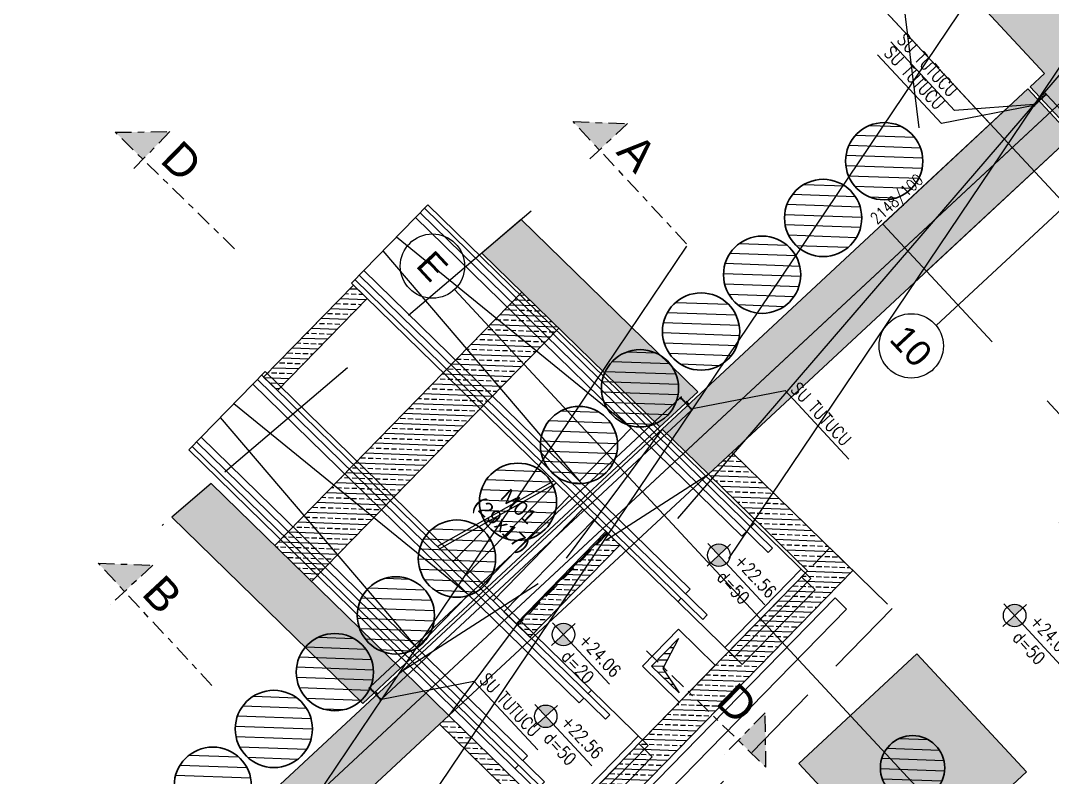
# Model space of a CAD drawing. Header units: millimetres. Extents: x 400392 to 401374, y 4543900 to 4544115.
# Drawn here: x 400456.24 to 400472.27, y 4543998.37 to 4544010.12 of the extents above; entities that cross this region are included whole.
import ezdxf
from ezdxf.enums import TextEntityAlignment as Align

# ---------------------------------------------------------------- set-up
doc = ezdxf.new("R2010")
doc.units = ezdxf.units.MM
for name, pattern in [('AKS', [3, 2.5, -0.25, 0, -0.25]), ('CENTER', [2, 1.25, -0.25, 0.25, -0.25]), ('CONTINU', [0]), ('HIDDEN', [0.375, 0.25, -0.125]), ('UUC-ST-KAL-I05-101-U-000$0$ACAD_ISO05W100', [33, 24, -3, 0, -3, 0, -3])]:
    doc.linetypes.add(name, pattern=pattern)
for name, color, linetype in [('aks prota', 2, 'AKS'), ('bosluk tarama prota', 8, 'Continuous'), ('boşluk prota', 2, 'Continuous'), ('boşluk taraması prota', 252, 'Continuous'), ('caks prota', 4, 'Continuous'), ("İbrahim'in aks", 11, 'Continuous'), ("İbrahim'in yazı aks", 151, 'Continuous'), ('kesit tarama prota', 252, 'Continuous'), ('kiriş prota', 6, 'Continuous'), ('kolon tarama prota', 252, 'Continuous'), ('lperde prota', 4, 'Continuous'), ('merdiven prota', 2, 'Continuous'), ('not yazısı prota', 6, 'Continuous'), ('not çizgisi prota', 4, 'Continuous'), ('perde prota', 1, 'Continuous'), ('prt-s-taxis', 7, 'Continuous'), ('skesit prota', 7, 'Continuous'), ('st-s_level (kot)', 6, 'Continuous'), ('st-s_levelmark (kot işareti)', 4, 'Continuous'), ('st_s_ölçü', 4, 'Continuous'), ('taks prota', 7, 'Continuous'), ('tkesit prota', 7, 'Continuous'), ('UUC-ST-KAL-I05-101-U-000$0$st_s_su tutucu', 2, 'Continuous')]:
    doc.layers.add(name, color=color, linetype=linetype)
doc.layers.add("İbrahim'in çember aks", color=7, linetype='Continuous', true_color=0xfec77f)
for name, color, linetype, lineweight in [('PRT-Geo-Pile_100', 101, 'Continuous', 30), ('PRT-Geo-Pile_120', 101, 'Continuous', 30), ('PRT-Geo-Pile_No.', 151, 'Continuous', 25)]:
    doc.layers.add(name, color=color, linetype=linetype, lineweight=lineweight)
doc.styles.add('Arial', font='Arial.ttf')
doc.styles.add('OLCU', font='romanstw.shx')
doc.styles.add('prt-kd-kot', font='Arial.ttf')
doc.styles.add('PRT-MI-a_Arial', font='Arial.ttf', dxfattribs={"height": 30})
doc.styles.add('TAKS', font='Arial Unicode.ttf')
doc.styles.add('tkolon', font='romanstw.shx')
doc.styles.add('TSIMPLEX', font='romanstw.shx')
doc.dimstyles.new('1-50', dxfattribs={"dimtxt": 10, "dimasz": 4, "dimexe": 4, "dimexo": 8, "dimgap": 4, "dimtad": 1, "dimdec": 1, "dimrnd": 0.05, "dimzin": 9, "dimdsep": 46, "dimtxsty": 'OLCU', "dimblk1": 'OBLIQUE', "dimblk2": 'OBLIQUE', "dimsah": 1, "dimcen": 2, "dimdle": 4, "dimclrd": 4, "dimclre": 4, "dimclrt": 3, "dimadec": 1, "dimazin": 0, "dimtfac": 1, "dimtdec": 1, "dimtix": 1, "dimtmove": 2, "dimatfit": 3, "dimldrblk": 'OBLIQUE', "dimfxl": 1, "dimtvp": 1, "dimtolj": 1, "dimtzin": 1, "dimarcsym": 0})
pattern_1 = [(357.9239939480177, (398963.3134854999, 4545030.543095874), (0.005750752621379085, 0.1586458046854303), []), (357.9239939480177, (398963.389933059, 4545030.460897559), (0.005750752621379085, 0.1586458046854303), [0.07937500000000001, -0.03968750000000001])]
pattern_2 = [(45, (15044.71205428304, 54416.46894275729), (-11.22532015133644, 11.22532015133644), [])]

# ---------------------------------------------------------------- blocks, each defined once
blk = doc.blocks.new('_Oblique')
at = {"layer": 'st_s_ölçü', "lineweight": -2}
blk.add_line((-0.5, -0.5), (0.5, 0.5), dxfattribs=at)
blk = doc.blocks.new("5 No'lu akslar")
at = {"layer": "İbrahim'in aks", "ltscale": 10}
for p, q in [((400453.7470770574, 4543991.500585988), (400475.8696006903, 4544012.075374523)), ((400491.7789215246, 4543986.506464599), (400468.3046522577, 4544011.746581926)), ((400462.9816286207, 4544005.943329985), (400486.0306980425, 4543981.160398091))]:
    blk.add_line(p, q, dxfattribs=at)
at = {"layer": "İbrahim'in çember aks", "ltscale": 0.05}
blk.add_circle((400462.6411148312, 4544006.30945887), 0.5000000009167435, dxfattribs=at)
at = {"layer": "İbrahim'in yazı aks", "style": 'TAKS'}
blk.add_text('E', height=0.4000000007333948, rotation=312.9239939404266, dxfattribs=at).set_placement((400462.6411148312, 4544006.30945887), align=Align.MIDDLE_CENTER)
blk = doc.blocks.new('A$C5FA63770')
at = {"color": 253}
blk.add_lwpolyline([(-574.4182109265821, 268.9042390474756), (-574.4182109265821, 98.90423904751833)], dxfattribs=at)
at = {"layer": 'st_s_ölçü', "color": 252, "ltscale": 0.1}
blk.add_line((235.9810456187479, 98.90423904754334), (235.9810456187479, 268.904239047497), dxfattribs=at)
for points in [[(-574.4182109265821, 98.90423904751833), (256.9810456187362, 98.90423904741374), (256.9810456187508, 268.9042390475433), (-574.4182109265821, 268.9042390474756)], [(-574.4182109265821, 261.4042390475433), (181.2810456187726, 261.4042390475433), (181.2810456187726, 251.6542390475433), (-574.4182109265821, 251.6542390475433)], [(134.2810456187726, 268.9042390475433), (134.2810456187581, 261.4042390475433)], [(-574.4182109265821, 241.404239047497), (134.2810456187726, 241.404239047497), (134.2810456187653, 251.6542390475433)], [(-574.4182109265821, 168.904239047497), (-105.9189543819521, 126.4042390475902), (-105.9189543819521, 241.404239047497), (-574.4182109265821, 198.904239047497)], [(-574.4182109265821, 126.4042390475906), (134.2810456187726, 126.4042390475897), (134.2810456187653, 116.1542390475433)], [(-574.4182109265821, 106.4042390475443), (181.2810456187726, 106.4042390475433), (181.2810456187726, 116.1542390475433), (-574.4182109265821, 116.1542390475443)], [(134.2810456187726, 98.90423904754334), (134.2810456187581, 106.4042390475433)]]:
    blk.add_lwpolyline(points, dxfattribs=at)
blk = doc.blocks.new('PLAN_KOT')
at = {"layer": 'st-s_levelmark (kot işareti)'}
h = blk.add_hatch(color=256, dxfattribs=at)
h.paths.add_polyline_path([(0, 17.5, 0.4142135623730951), (-17.5, 0), (0, 0)])
h.paths.add_polyline_path([(17.5, 0), (0, 0), (0, -17.5, 0.4142135623730951)])
for p, q in [((0, 25), (0, -25)), ((105, 0), (-25, 0))]:
    blk.add_line(p, q, dxfattribs=at)
blk.add_circle((0, 0), 17.5, dxfattribs=at)
at = {"layer": 'st-s_level (kot)', "color": 6, "style": 'OLCU', "width": 0.8}
for tag, p in [('KOT', (22.6700442370493, 9.780006943954504)), ('DÖŞEME_KALINLIĞI', (22.6700442370493, -27.62999305603444))]:
    blk.add_attdef(tag, p, '', height=20, dxfattribs=at)
blk = doc.blocks.new('Stair_Anotation')
at = {"color": 0, "style": 'PRT-MI-a_Arial'}
blk.add_attdef('M.ADI', text='', height=0.2, dxfattribs=at).set_placement((0, 0), align=Align.BOTTOM_CENTER)
blk.add_attdef('BAS.SAYI-(EN-RIHT)', text='', height=0.2, dxfattribs=at).set_placement((0, -0.07999999999999999), align=Align.TOP_CENTER)
blk = doc.blocks.new('*U104')
at = {"layer": 'PRT-Geo-Pile_120'}
blk.add_circle((0, 0), 0.6, dxfattribs=at)
at = {"layer": 'PRT-Geo-Pile_No.', "style": 'prt-kd-kot'}
blk.add_attdef('Kazık_No:', text='', height=0.2500000000000001, rotation=90, dxfattribs=at).set_placement((-0.2191336971348793, -0.7689588211889175), align=Align.MIDDLE_LEFT)
blk = doc.blocks.new('*U107')
at = {"layer": 'PRT-Geo-Pile_100'}
blk.add_circle((0, 0), 0.5, dxfattribs=at)
at = {"layer": 'PRT-Geo-Pile_No.', "style": 'prt-kd-kot'}
blk.add_attdef('Kazık_No:', text='', height=0.2500000000000001, rotation=90, dxfattribs=at).set_placement((-0.2191336971348793, -0.7689588211889175), align=Align.MIDDLE_LEFT)
blk = doc.blocks.new('kazık1')
at = {"layer": 'kolon tarama prota', "transparency": 33554687}
h = blk.add_hatch(dxfattribs=at)
h.set_pattern_fill('ANSI31', color=256, scale=5)
h.set_pattern_definition(pattern_2)
edge = h.paths.add_edge_path()
edge.add_arc((172467.3347959698, 70661.30641139869), 60.00000000000003, 0, 360)
h = blk.add_hatch(dxfattribs=at)
h.set_pattern_fill('ANSI31', color=256, scale=5)
h.set_pattern_definition(pattern_2)
edge = h.paths.add_edge_path()
edge.add_arc((172467.3355183265, 70531.790490176), 60.00000000000003, 0, 360)
h = blk.add_hatch(dxfattribs=at)
h.set_pattern_fill('ANSI31', color=256, scale=5)
h.set_pattern_definition(pattern_2)
edge = h.paths.add_edge_path()
edge.add_arc((172467.3362406832, 70402.2745689533), 60.00000000000003, 0, 360)
h = blk.add_hatch(dxfattribs=at)
h.set_pattern_fill('ANSI31', color=256, scale=5)
h.set_pattern_definition(pattern_2)
edge = h.paths.add_edge_path()
edge.add_arc((172467.3369631081, 70272.75864766719), 60.00000000000003, 0, 360)
h = blk.add_hatch(dxfattribs=at)
h.set_pattern_fill('ANSI31', color=256, scale=5)
h.set_pattern_definition(pattern_2)
edge = h.paths.add_edge_path()
edge.add_arc((172467.3376854648, 70143.2427264445), 60.00000000000003, 0, 360)
h = blk.add_hatch(dxfattribs=at)
h.set_pattern_fill('ANSI31', color=256, scale=5)
h.set_pattern_definition([(45, (15764.81261322298, 54713.47006949176), (-11.22532015133644, 11.22532015133644), [])])
edge = h.paths.add_edge_path()
edge.add_arc((173187.440411539, 70051.6960894432), 50, 0, 360)
h = blk.add_hatch(dxfattribs=at)
h.set_pattern_fill('ANSI31', color=256, scale=5)
h.set_pattern_definition(pattern_2)
edge = h.paths.add_edge_path()
edge.add_arc((172467.3384078214, 70013.7268052218), 60.00000000000003, 0, 360)
h = blk.add_hatch(dxfattribs=at)
h.set_pattern_fill('ANSI31', color=256, scale=5)
h.set_pattern_definition(pattern_2)
edge = h.paths.add_edge_path()
edge.add_arc((172467.3391301781, 69884.2108839991), 60.00000000000003, 0, 360)
h = blk.add_hatch(dxfattribs=at)
h.set_pattern_fill('ANSI31', color=256, scale=5)
h.set_pattern_definition(pattern_2)
edge = h.paths.add_edge_path()
edge.add_arc((172467.339852599, 69754.69496270873), 60.00000000000003, 0, 360)
h = blk.add_hatch(dxfattribs=at)
h.set_pattern_fill('ANSI31', color=256, scale=5)
h.set_pattern_definition(pattern_2)
edge = h.paths.add_edge_path()
edge.add_arc((172467.3405749557, 69625.17904148603), 60.00000000000003, 0, 360)
h = blk.add_hatch(dxfattribs=at)
h.set_pattern_fill('ANSI31', color=256, scale=5)
h.set_pattern_definition(pattern_2)
edge = h.paths.add_edge_path()
edge.add_arc((172467.3412973124, 69495.66312026334), 60.00000000000003, 0, 360)
h = blk.add_hatch(dxfattribs=at)
h.set_pattern_fill('ANSI31', color=256, scale=5)
h.set_pattern_definition(pattern_2)
edge = h.paths.add_edge_path()
edge.add_arc((172467.3420196691, 69366.14719904064), 60.00000000000003, 0, 360)
h = blk.add_hatch(dxfattribs=at)
h.set_pattern_fill('ANSI31', color=256, scale=5)
h.set_pattern_definition(pattern_2)
edge = h.paths.add_edge_path()
edge.add_arc((172467.3427420257, 69236.63127781794), 60.00000000000003, 0, 360)
at = {"layer": 'kolon tarama prota', "transparency": 33554687, "xscale": 100.0000000000001, "yscale": 100.0000000000001, "zscale": 100.0000000000001, "rotation": 270.0012000308424}
for name, p in [('*U104', (172467.3347959698, 70661.30641139869)), ('*U104', (172467.3355183265, 70531.790490176)), ('*U104', (172467.3362406832, 70402.2745689533)), ('*U104', (172467.3369631081, 70272.75864766719)), ('*U104', (172467.3376854648, 70143.2427264445)), ('*U107', (173187.4414587634, 70051.69608945417)), ('*U104', (172467.3384078214, 70013.7268052218)), ('*U104', (172467.3391301781, 69884.2108839991)), ('*U104', (172467.339852599, 69754.69496270873)), ('*U104', (172467.3405749557, 69625.17904148603)), ('*U104', (172467.3412973124, 69495.66312026334)), ('*U104', (172467.3420196691, 69366.14719904064)), ('*U104', (172467.3427420257, 69236.63127781794))]:
    blk.add_blockref(name, p, dxfattribs=at)

msp = doc.modelspace()

# ---------------------------------------------------------------- hatches: boundary and pattern name
at = {"layer": 'bosluk tarama prota'}
h = msp.add_hatch(dxfattribs=at)
h.set_pattern_fill('DOTS', color=2, scale=0.09999999999999999, angle=-47.07600605198225)
h.set_pattern_definition([(312.9239939480178, (398960.7519760979, 4544959.878828598), (0.1703024845375482, 0.04999016788667697), [0, -0.15875])])
h.paths.add_polyline_path([(400474.1922145006, 4544004.027070845), (400475.8947834475, 4544002.196426428), (400474.0641390304, 4544000.493857481), (400472.3615700835, 4544002.324501898)])
h.paths.add_polyline_path([(400470.167526694, 4544000.283958076), (400471.8700956414, 4543998.453313658), (400470.0394512247, 4543996.750744712), (400468.3368822774, 4543998.581389129)])
h.paths.add_polyline_path([(400483.4985903115, 4543994.602240012), (400485.3704520557, 4543992.589567775), (400483.3614616082, 4543990.721130235), (400481.489599864, 4543992.733802472)])
h.paths.add_polyline_path([(400479.1836338742, 4543990.58961571), (400480.886202821, 4543988.758971293), (400479.0555584044, 4543987.056402346), (400477.3529894575, 4543988.887046764)])
h.paths.add_polyline_path([(400477.5697131781, 4543984.690389128), (400475.8676403612, 4543986.520500094), (400471.3850935763, 4543982.351561065), (400474.7191067468, 4543978.7667473), (400476.6376220961, 4543980.551039556), (400475.0056817424, 4543982.305742355)])
h.paths.add_polyline_path([(400466.9070721753, 4543996.155125555), (400468.6096411222, 4543994.324481137), (400463.8513708543, 4543989.89910878), (400460.513523675, 4543993.488044966), (400462.1977165383, 4543995.054408397), (400463.8329947707, 4543993.296116628)])
at = {"layer": 'boşluk taraması prota', "ltscale": 2}
h = msp.add_hatch(dxfattribs=at)
h.set_pattern_fill('ANSI31', color=256, scale=0.03, angle=-47.07600605198225, style=0)
h.set_pattern_definition([(180.6974922708276, (400467.0356365698, 4544000.108651946), (0.001159500725112075, -0.09524294230056347), [])])
h.paths.add_polyline_path([(400466.4648283944, 4544000.525998357), (400466.2206252762, 4544000.05574687), (400466.475157727, 4543999.677533092), (400466.0457604285, 4544000.096601057)])
at = {"layer": 'kesit tarama prota'}
h = msp.add_hatch(color=256, dxfattribs=at)
h.dxf.hatch_style = 1
h.paths.add_polyline_path([(400465.6742998636, 4544008.523242516), (400464.8263286562, 4544008.55398063), (400465.2349452036, 4544008.11462597)])
h = msp.add_hatch(color=256, dxfattribs=at)
h.dxf.hatch_style = 1
h.paths.add_polyline_path([(400458.5620490513, 4544008.398545403), (400457.713583787, 4544008.38821607), (400458.1429810855, 4544007.969148103)])
h = msp.add_hatch(dxfattribs=at)
h.set_pattern_fill('ANSI33', color=253, scale=0.025, angle=-47.07600605198225)
h.set_pattern_definition(pattern_1)
h.paths.add_polyline_path([(400461.6288046613, 4544005.805827443), (400460.2319383263, 4544004.37453066), (400460.0172396773, 4544004.584064643), (400461.4141060114, 4544006.015361425)])
h = msp.add_hatch(dxfattribs=at)
h.set_pattern_fill('ANSI33', color=253, scale=0.025, angle=-47.07600605198225)
h.set_pattern_definition(pattern_1)
h.paths.add_polyline_path([(400464.6047910992, 4544005.345372332), (400464.0319050192, 4544005.904523393), (400460.1903518164, 4544001.968606045), (400460.7624834431, 4544001.41022579)])
h = msp.add_hatch(dxfattribs=at)
h.set_pattern_fill('ANSI33', color=253, scale=0.025, angle=-47.07600605198225)
h.set_pattern_definition(pattern_1)
h.paths.add_polyline_path([(400469.1758884443, 4544001.582549368), (400467.2953669056, 4544003.417985152), (400466.9288039198, 4544003.07707803), (400468.4688484175, 4544001.573956304), (400464.6276293839, 4543997.638057565), (400462.8967801565, 4543999.327270485), (400462.7501548822, 4543999.190907156), (400465.0961839021, 4543996.901312855), (400463.3500673785, 4543995.112157443), (400460.9173389557, 4543997.486365559), (400460.5507757706, 4543997.145457238), (400463.3586751563, 4543994.405103056), (400465.8032382885, 4543996.909920633), (400465.1949944487, 4543997.503532911)])
h = msp.add_hatch(dxfattribs=at)
h.set_pattern_fill('ANSI33', color=253, scale=0.025, angle=-47.07600605198225)
h.set_pattern_definition([(357.9239939480177, (398963.6806117105, 4545030.185060352), (0.005750752621379085, 0.1586458046854303), []), (357.9239939480177, (398963.7570592696, 4545030.102862039), (0.005750752621379085, 0.1586458046854303), [0.07937500000000001, -0.03968750000000001])])
h.paths.add_polyline_path([(400465.5521616749, 4544001.976035165), (400464.1552953408, 4544000.544738382), (400463.9405966918, 4544000.754272366), (400465.3374630259, 4544002.185569149)])
h = msp.add_hatch(color=256, dxfattribs=at)
h.dxf.hatch_style = 1
h.paths.add_polyline_path([(400458.2971784291, 4544001.662238952), (400457.4492072221, 4544001.692977064), (400457.8578237696, 4544001.253622404)])
h = msp.add_hatch(color=256, dxfattribs=at)
h.dxf.hatch_style = 1
h.paths.add_polyline_path([(400467.8121254309, 4543999.370983515), (400467.8224547636, 4543998.522518249), (400467.3930574656, 4543998.941586215)])
at = {"layer": 'kolon tarama prota'}
h = msp.add_hatch(color=256, dxfattribs=at)
h.dxf.hatch_style = 1
h.paths.add_polyline_path([(400473.9304739307, 4544009.588737423), (400440.7516393499, 4544045.263444385), (400441.0592837702, 4544042.730103491), (400472.151059702, 4544009.299453821), (400471.931382372, 4544009.095145547), (400472.6124099507, 4544008.36288778)])
h = msp.add_hatch(color=256, dxfattribs=at)
h.dxf.hatch_style = 1
h.paths.add_polyline_path([(400471.8947695433, 4544009.0610941), (400466.2123366669, 4544003.776367884), (400466.9288182664, 4544003.077064027), (400472.5757308742, 4544008.328907565)])
h.paths.add_polyline_path([(400466.1765183127, 4544003.811327489), (400466.7631280748, 4544004.356896883), (400464.0214584684, 4544007.03261447), (400463.409822247, 4544006.511691649)])
h = msp.add_hatch(color=256, dxfattribs=at)
h.dxf.hatch_style = 1
h.paths.add_polyline_path([(400462.1802852307, 4544000.026529823), (400456.3874313263, 4543994.639095882), (400475.1877268674, 4543976.291049382), (400489.7640577592, 4543989.847591606), (400489.0830301805, 4543990.579849374), (400475.2043419327, 4543977.672141347), (400457.8371979869, 4543994.621511315), (400462.8968616272, 4543999.327190975)])
h.paths.add_polyline_path([(400461.5579594751, 4543999.516039393), (400462.1444526915, 4544000.061500395), (400459.2048607557, 4544002.930379206), (400458.5932245343, 4544002.409456383)])

# ---------------------------------------------------------------- linework, layer by layer
at = {"layer": 'aks prota', "ltscale": 10}
for p, q in [((400470.2035826906, 4544008.456690839), (400458.9526784429, 4544101.103831331)), ((400470.4700639369, 4544005.384827921), (400496.0025286665, 4544029.130951608)), ((400453.7470770907, 4543991.500586018), (400475.8696006825, 4544012.075374516)), ((400491.7789214882, 4543986.506464638), (400468.3046522639, 4544011.746581919))]:
    msp.add_line(p, q, dxfattribs=at)
msp.add_lwpolyline([(400462.9816286368, 4544005.943329988), (400486.0306980158, 4543981.160398141)], dxfattribs=at)
at = {"layer": 'boşluk prota', "ltscale": 0.05}
msp.add_lwpolyline([(400466.4648283944, 4544000.525998357), (400466.2206252762, 4544000.05574687), (400466.475157727, 4543999.677533092), (400466.0457604285, 4544000.096601057)], close=True, dxfattribs=at)
at = {"layer": 'caks prota', "ltscale": 0.05}
for centre, radius in [((400462.6411148473, 4544006.309458872), 0.4999999999999999), ((400470.0809270972, 4544005.070365921), 0.5)]:
    msp.add_circle(centre, radius, dxfattribs=at)
at = {"layer": 'kiriş prota', "linetype": 'HIDDEN'}
msp.add_line((400465.3642804632, 4544002.159396816), (400463.967277322, 4544000.727959855), dxfattribs=at)
at = {"layer": 'kiriş prota'}
for points in [[(400466.1765183127, 4544003.811327489), (400462.1444526915, 4544000.061500395)], [(400466.2123233797, 4544003.776380852), (400462.1802852307, 4544000.026529823)], [(400462.8967801565, 4543999.327270485), (400466.9287909693, 4544003.077090669)], [(400463.9519477156, 4544000.743194396), (400463.752497735, 4544000.937590072), (400465.1493640691, 4544002.368886855)], [(400463.9529646542, 4544000.741929375), (400465.3498309883, 4544002.173226157), (400465.1493560234, 4544002.368878611)], [(400468.8980857665, 4544001.155044442), (400469.0770013072, 4544000.980432789), (400465.2494084528, 4543997.058496092), (400465.0704929121, 4543997.233107745), (400468.8980857665, 4544001.155044441)], [(400466.4631068385, 4544000.667409234), (400467.0356365698, 4544000.108651946), (400466.4768792829, 4543999.536122214), (400465.9043495506, 4544000.094879501), (400466.4631068385, 4544000.667409234)]]:
    msp.add_lwpolyline(points, dxfattribs=at)
at = {"layer": 'kiriş prota', "linetype": 'HIDDEN', "ltscale": 5}
msp.add_lwpolyline([(400464.6276293839, 4543997.638057565), (400468.8180717221, 4544001.931787387), (400469.784055694, 4544000.989040567), (400465.8032382885, 4543996.909920633)], dxfattribs=at)
at = {"layer": 'kiriş prota'}
msp.add_lwpolyline([(400470.167526694, 4544000.283958076), (400471.8700956414, 4543998.453313658), (400470.0394512247, 4543996.750744712), (400468.3368822774, 4543998.581389129)], close=True, dxfattribs=at)
at = {"layer": 'kolon tarama prota'}
msp.add_lwpolyline([(400470.3180765868, 4544006.229070473), (400472.5757970628, 4544008.328836402), (400471.8947694842, 4544009.061094169), (400469.6370490082, 4544006.96132824)], dxfattribs=at)
at = {"layer": 'kolon tarama prota', "linetype": 'HIDDEN', "ltscale": 10}
msp.add_lwpolyline([(400469.6370490254, 4544006.961328221), (400487.506384497, 4543987.747774923)], dxfattribs=at)
at = {"layer": 'merdiven prota', "linetype": 'HIDDEN', "ltscale": 10}
for points in [[(400464.1743646213, 4544007.162842704), (400458.4403154785, 4544002.279225678)], [(400466.2123233797, 4544003.776380852), (400462.8967801565, 4543999.327270485), (400462.1802852307, 4544000.026529823), (400466.9287909693, 4544003.077090669), (400466.2123233797, 4544003.776380852)], [(400462.7259094603, 4544001.959083568), (400464.5280474355, 4544002.975227043)], [(400462.7504673204, 4544001.91553002), (400464.5526052956, 4544002.931673496)], [(400464.5624177102, 4544002.94172777), (400463.1655513761, 4544001.510430988)], [(400464.769959738, 4544002.739178253), (400463.3730934039, 4544001.307881471)], [(400464.9775017658, 4544002.536628737), (400463.5806354317, 4544001.105331955)], [(400463.6515363082, 4544002.423601759), (400462.9580093483, 4544001.712980505)], [(400465.5521616749, 4544001.976035165), (400464.1552953408, 4544000.544738382)], [(400468.3782589259, 4544001.481133931), (400468.5857971674, 4544001.278571447), (400467.454265988, 4544000.119245267), (400467.246771255, 4544000.321756959)], [(400465.8499090835, 4543998.890464442), (400466.0574756162, 4543998.687872909), (400464.9259444373, 4543997.52854673), (400464.7184255752, 4543997.731091733)]]:
    msp.add_lwpolyline(points, dxfattribs=at)
at = {"layer": 'perde prota'}
for points in [[(400473.9304739307, 4544009.588737423), (400472.6124099507, 4544008.36288778), (400471.931382372, 4544009.095145547), (400472.151059702, 4544009.299453821), (400441.0592837702, 4544042.730103491), (400440.7516393499, 4544045.263444385), (400473.9304739307, 4544009.588737423)], [(400466.7631280748, 4544004.356896883), (400464.0214584684, 4544007.03261447), (400463.409822247, 4544006.511691649)], [(400463.409822247, 4544006.511691649), (400466.1765183127, 4544003.811327489)], [(400466.7631280748, 4544004.356896883), (400466.1765183127, 4544003.811327489)], [(400459.2048607557, 4544002.930379206), (400458.5932245343, 4544002.409456383), (400461.5579594751, 4543999.516039393), (400462.1444526915, 4544000.061500395), (400459.2048607557, 4544002.930379206)], [(400462.8968616272, 4543999.327190975), (400462.1802852307, 4544000.026529823), (400456.3874313263, 4543994.639095882)], [(400489.0830301805, 4543990.579849374), (400475.2043419327, 4543977.672141347), (400457.8371979869, 4543994.621511315), (400462.8968616272, 4543999.327190975)]]:
    msp.add_lwpolyline(points, dxfattribs=at)
msp.add_lwpolyline([(400466.2123366669, 4544003.776367884), (400466.9288182664, 4544003.077064027), (400472.5757308742, 4544008.328907565), (400471.8947695433, 4544009.0610941)], close=True, dxfattribs=at)
at = {"layer": 'perde prota', "color": 5}
for points in [[(400461.6288046613, 4544005.805827443), (400460.2319383263, 4544004.37453066), (400460.0172396773, 4544004.584064643), (400461.4141060114, 4544006.015361425), (400461.6288046613, 4544005.805827443)], [(400460.1903460687, 4544001.968600158), (400464.0318992715, 4544005.904517503)], [(400464.6047910992, 4544005.345372332), (400460.7624834431, 4544001.41022579)], [(400467.295375797, 4544003.417976474), (400469.1758884443, 4544001.582549368), (400465.1949944487, 4543997.503532911), (400465.8032382885, 4543996.909920633), (400463.3586751563, 4543994.405103056), (400460.5508887605, 4543997.145346966)], [(400466.9288182664, 4544003.077064027), (400468.4688484175, 4544001.573956304), (400464.6276293839, 4543997.638057565)], [(400465.5521616749, 4544001.976035165), (400464.1552953408, 4544000.544738382), (400463.9405966918, 4544000.754272366), (400465.3374630259, 4544002.185569149), (400465.5521616749, 4544001.976035165)], [(400462.8967801565, 4543999.327270485), (400464.6276293839, 4543997.638057565)], [(400462.7502383231, 4543999.190825723), (400465.0961839021, 4543996.901312855), (400463.3500673785, 4543995.112157443), (400460.9174470212, 4543997.486260092)]]:
    msp.add_lwpolyline(points, dxfattribs=at)
at = {"layer": 'skesit prota', "linetype": 'CENTER', "ltscale": 0.2}
for p, q in [((400464.8263286562, 4544008.55398063), (400465.6742998636, 4544008.523242516)), ((400457.713583787, 4544008.38821607), (400458.5620490513, 4544008.398545403)), ((400458.5620490513, 4544008.398545403), (400457.933447103, 4544007.754449455)), ((400465.6742998636, 4544008.523242516), (400465.0152678736, 4544007.910317696)), ((400457.4492072221, 4544001.692977064), (400458.2971784291, 4544001.662238952)), ((400458.2971784291, 4544001.662238952), (400457.6381464396, 4544001.04931413)), ((400467.8121254309, 4543999.370983515), (400467.1835234822, 4543998.726887565)), ((400467.8224547636, 4543998.522518249), (400467.8121254309, 4543999.370983515))]:
    msp.add_line(p, q, dxfattribs=at)
for points in [[(400466.5905589885, 4544006.657036359), (400464.8263286562, 4544008.55398063)], [(400459.5675364584, 4544006.578861012), (400457.713583787, 4544008.38821607)], [(400459.2134375544, 4543999.796032794), (400457.4492072221, 4544001.692977064)], [(400465.9685020936, 4544000.331873307), (400467.8224547636, 4543998.522518249)]]:
    msp.add_lwpolyline(points, dxfattribs=at)
at = {"layer": 'UUC-ST-KAL-I05-101-U-000$0$st_s_su tutucu', "linetype": 'UUC-ST-KAL-I05-101-U-000$0$ACAD_ISO05W100', "ltscale": 0.05}
for points in [[(400472.0545916883, 4544008.896368407, -0.5773502691895264), (400472.0539202178, 4544008.899294574), (400472.0795576056, 4544008.92313832, -0.5773502691896774), (400472.0824274784, 4544008.922256746), (400472.0877242731, 4544008.899174147, 0.5773502691898074), (400472.0905941445, 4544008.898292575), (400472.124157731, 4544008.929507988), (400472.1281429227, 4544008.925223008), (400472.1311586518, 4544008.928027753), (400472.1271734606, 4544008.93231273), (400472.1511261649, 4544008.954589656), (400472.1551113562, 4544008.950304676), (400472.1581270872, 4544008.953109421), (400472.1541418959, 4544008.957394398), (400472.1692872825, 4544008.971480185), (400472.1844870406, 4544008.967863226), (400472.1882947804, 4544008.971404569), (400472.1670467202, 4544008.994251011), (400472.1632389794, 4544008.990709669), (400472.1657459401, 4544008.975287925), (400472.1506005526, 4544008.961202139), (400472.1466153599, 4544008.965487117), (400472.1435996303, 4544008.962682373), (400472.1475848225, 4544008.958397396), (400472.1236321181, 4544008.93612047), (400472.119646925, 4544008.940405447), (400472.1166311949, 4544008.937600704), (400472.1206163871, 4544008.933315726), (400472.0929152011, 4544008.90755257, -0.5773502691899163), (400472.0900453301, 4544008.908434142), (400472.0849723583, 4544008.930541353, 0.5773502691894145), (400472.0821024883, 4544008.931422926), (400472.0454730978, 4544008.897356202, 0.5773502691898413), (400472.0461445702, 4544008.894430034), (400472.067826462, 4544008.887769751, -0.5773502691890604), (400472.0684979344, 4544008.884843582), (400472.0407967465, 4544008.859080426), (400472.0368115553, 4544008.863365403), (400472.0337958252, 4544008.860560659), (400472.037781016, 4544008.856275683), (400472.0138283134, 4544008.833998756), (400472.0098431208, 4544008.838283734), (400472.0068273908, 4544008.835478991), (400472.0108125811, 4544008.831194013), (400471.9956671949, 4544008.817108227), (400471.9804674378, 4544008.820725188), (400471.976659697, 4544008.817183843), (400471.9979077573, 4544008.794337401), (400472.0017154985, 4544008.797878744), (400471.9992085383, 4544008.813300487), (400472.0143539249, 4544008.827386275), (400472.018339118, 4544008.823101296), (400472.0213548476, 4544008.82590604), (400472.0173696564, 4544008.830191016), (400472.0413223607, 4544008.852467942), (400472.045307552, 4544008.848182965), (400472.048323282, 4544008.850987709), (400472.0443380903, 4544008.855272686), (400472.0779016763, 4544008.886488097, 0.5773502691892096), (400472.0772302044, 4544008.889414266)], [(400472.0555159766, 4544008.89719351, -0.5773502691895264), (400472.0548445052, 4544008.900119677), (400472.0804818943, 4544008.923963425, -0.5773502691896774), (400472.0833517667, 4544008.923081851), (400472.0886485614, 4544008.899999252, 0.5773502691898074), (400472.0915184324, 4544008.89911768), (400472.1250820188, 4544008.930333091), (400472.12906721, 4544008.926048112), (400472.1320829401, 4544008.928852857), (400472.1280977488, 4544008.933137834), (400472.1520504532, 4544008.955414759), (400472.1560356445, 4544008.951129781), (400472.1590513755, 4544008.953934524), (400472.1550661838, 4544008.958219501), (400472.1702115713, 4544008.972305289), (400472.185411328, 4544008.96868833), (400472.1892190683, 4544008.972229673), (400472.1679710075, 4544008.995076115), (400472.1641632668, 4544008.991534772), (400472.1666702279, 4544008.976113029), (400472.1515248404, 4544008.962027243), (400472.1475396478, 4544008.966312221), (400472.1445239186, 4544008.963507476), (400472.1485091103, 4544008.959222499), (400472.1245564059, 4544008.936945574), (400472.1205712133, 4544008.941230552), (400472.1175554832, 4544008.938425808), (400472.1215406745, 4544008.93414083), (400472.0938394889, 4544008.908377673, -0.5773502691899163), (400472.0909696175, 4544008.909259247), (400472.0858966466, 4544008.931366458, 0.5773502691894145), (400472.0830267756, 4544008.93224803), (400472.0463973857, 4544008.898181306, 0.5773502691898413), (400472.0470688581, 4544008.895255137), (400472.0687507493, 4544008.888594855, -0.5773502691890604), (400472.0694222222, 4544008.885668687), (400472.0417210348, 4544008.859905531), (400472.0377358431, 4544008.864190508), (400472.034720114, 4544008.861385763), (400472.0387053038, 4544008.857100787), (400472.0147526013, 4544008.83482386), (400472.0107674086, 4544008.839108838), (400472.0077516786, 4544008.836304095), (400472.0117368689, 4544008.832019118), (400471.9965914832, 4544008.817933332), (400471.9813917261, 4544008.821550291), (400471.9775839853, 4544008.818008948), (400471.9988320456, 4544008.795162506), (400472.0026397863, 4544008.798703848), (400472.0001328262, 4544008.81412559), (400472.0152782127, 4544008.828211378), (400472.0192634058, 4544008.823926399), (400472.0222791354, 4544008.826731144), (400472.0182939442, 4544008.831016121), (400472.0422466486, 4544008.853293046), (400472.0462318398, 4544008.849008068), (400472.0492475708, 4544008.851812813), (400472.0452623782, 4544008.85609779), (400472.0788259646, 4544008.887313202, 0.5773502691892096), (400472.0781544927, 4544008.890239369)], [(400472.0555159766, 4544008.89719351, -0.5773502691895264), (400472.0548445052, 4544008.900119677), (400472.0804818943, 4544008.923963425, -0.5773502691896774), (400472.0833517667, 4544008.923081851), (400472.0886485614, 4544008.899999252, 0.5773502691898074), (400472.0915184324, 4544008.89911768), (400472.1250820188, 4544008.930333091), (400472.12906721, 4544008.926048112), (400472.1320829401, 4544008.928852857), (400472.1280977488, 4544008.933137834), (400472.1520504532, 4544008.955414759), (400472.1560356445, 4544008.951129781), (400472.1590513755, 4544008.953934524), (400472.1550661838, 4544008.958219501), (400472.1702115713, 4544008.972305289), (400472.185411328, 4544008.96868833), (400472.1892190683, 4544008.972229673), (400472.1679710075, 4544008.995076115), (400472.1641632668, 4544008.991534772), (400472.1666702279, 4544008.976113029), (400472.1515248404, 4544008.962027243), (400472.1475396478, 4544008.966312221), (400472.1445239186, 4544008.963507476), (400472.1485091103, 4544008.959222499), (400472.1245564059, 4544008.936945574), (400472.1205712133, 4544008.941230552), (400472.1175554832, 4544008.938425808), (400472.1215406745, 4544008.93414083), (400472.0938394889, 4544008.908377673, -0.5773502691899163), (400472.0909696175, 4544008.909259247), (400472.0858966466, 4544008.931366458, 0.5773502691894145), (400472.0830267756, 4544008.93224803), (400472.0463973857, 4544008.898181306, 0.5773502691898413), (400472.0470688581, 4544008.895255137), (400472.0687507493, 4544008.888594855, -0.5773502691890604), (400472.0694222222, 4544008.885668687), (400472.0417210348, 4544008.859905531), (400472.0377358431, 4544008.864190508), (400472.034720114, 4544008.861385763), (400472.0387053038, 4544008.857100787), (400472.0147526013, 4544008.83482386), (400472.0107674086, 4544008.839108838), (400472.0077516786, 4544008.836304095), (400472.0117368689, 4544008.832019118), (400471.9965914832, 4544008.817933332), (400471.9813917261, 4544008.821550291), (400471.9775839853, 4544008.818008948), (400471.9988320456, 4544008.795162506), (400472.0026397863, 4544008.798703848), (400472.0001328262, 4544008.81412559), (400472.0152782127, 4544008.828211378), (400472.0192634058, 4544008.823926399), (400472.0222791354, 4544008.826731144), (400472.0182939442, 4544008.831016121), (400472.0422466486, 4544008.853293046), (400472.0462318398, 4544008.849008068), (400472.0492475708, 4544008.851812813), (400472.0452623782, 4544008.85609779), (400472.0788259646, 4544008.887313202, 0.5773502691892096), (400472.0781544927, 4544008.890239369)], [(400466.5884513897, 4544004.199580817, -0.5773502691895264), (400466.5913775587, 4544004.200252289), (400466.6152213053, 4544004.174614901, -0.5773502691896774), (400466.6143397302, 4544004.171745026), (400466.5912571312, 4544004.166448234, 0.5773502691898074), (400466.5903755594, 4544004.163578361), (400466.6215909705, 4544004.130014775), (400466.6173059917, 4544004.126029583), (400466.6201107372, 4544004.123013854), (400466.6243957141, 4544004.126999046), (400466.6466726386, 4544004.103046341), (400466.6423876602, 4544004.099061149), (400466.6451924047, 4544004.096045419), (400466.6494773817, 4544004.10003061), (400466.6635631691, 4544004.084885223), (400466.6599462098, 4544004.069685467), (400466.6634875527, 4544004.065877726), (400466.6863339958, 4544004.087125787), (400466.6827926529, 4544004.090933528), (400466.6673709089, 4544004.088426567), (400466.6532851229, 4544004.103571953), (400466.6575701013, 4544004.107557146), (400466.6547653563, 4544004.110572876), (400466.6504803794, 4544004.106587684), (400466.628203454, 4544004.130540388), (400466.6324884319, 4544004.13452558), (400466.6296836878, 4544004.137541311), (400466.6253987104, 4544004.13355612), (400466.5996355535, 4544004.161257306, -0.5773502691899163), (400466.6005171263, 4544004.164127177), (400466.6226243377, 4544004.169200148, 0.5773502691894145), (400466.6235059095, 4544004.172070019), (400466.5894391863, 4544004.208699409, 0.5773502691898413), (400466.5865130182, 4544004.208027937), (400466.5798527352, 4544004.186346045, -0.5773502691890604), (400466.5769265662, 4544004.185674571), (400466.5511634103, 4544004.213375759), (400466.5554483868, 4544004.217360951), (400466.5526436432, 4544004.220376682), (400466.5483586662, 4544004.216391491), (400466.5260817399, 4544004.240344193), (400466.5303667183, 4544004.244329385), (400466.5275619747, 4544004.247345116), (400466.5232769982, 4544004.243359925), (400466.5091912113, 4544004.258505311), (400466.5128081711, 4544004.273705069), (400466.5092668273, 4544004.277512809), (400466.4864203855, 4544004.256264748), (400466.4899617289, 4544004.252457008), (400466.5053834706, 4544004.254963968), (400466.5194692579, 4544004.23981858), (400466.5151842795, 4544004.235833389), (400466.5179890236, 4544004.232817659), (400466.5222740001, 4544004.23680285), (400466.544550926, 4544004.212850146), (400466.5402659494, 4544004.208864954), (400466.5430706935, 4544004.205849225), (400466.5473556705, 4544004.209834416), (400466.5785710812, 4544004.17627083, 0.5773502691892096), (400466.5814972492, 4544004.176942302)], [(400461.7525846697, 4543999.696358761, -0.5773502691895264), (400461.7555108387, 4543999.697030233), (400461.7793545853, 4543999.671392845, -0.5773502691896774), (400461.7784730108, 4543999.668522971), (400461.7553904112, 4543999.663226177, 0.5773502691898074), (400461.754508839, 4543999.660356306), (400461.7857242511, 4543999.62679272), (400461.7814392727, 4543999.622807527), (400461.7842440177, 4543999.619791798), (400461.7885289937, 4543999.623776989), (400461.8108059186, 4543999.599824285), (400461.8065209412, 4543999.595839093), (400461.8093256853, 4543999.592823363), (400461.8136106618, 4543999.596808555), (400461.8276964491, 4543999.581663167), (400461.8240794898, 4543999.56646341), (400461.8276208327, 4543999.562655671), (400461.8504672758, 4543999.58390373), (400461.8469259329, 4543999.587711471), (400461.8315041889, 4543999.58520451), (400461.817418403, 4543999.600349898), (400461.8217033809, 4543999.60433509), (400461.8188986368, 4543999.60735082), (400461.8146136594, 4543999.603365628), (400461.792336734, 4543999.627318332), (400461.7966217119, 4543999.631303525), (400461.7938169679, 4543999.634319255), (400461.7895319909, 4543999.630334063), (400461.7637688341, 4543999.658035249, -0.5773502691899163), (400461.7646504063, 4543999.660905121), (400461.7867576182, 4543999.665978093, 0.5773502691894145), (400461.7876391895, 4543999.668847962), (400461.7535724659, 4543999.705477353, 0.5773502691898413), (400461.7506462983, 4543999.704805881), (400461.7439860161, 4543999.683123989, -0.5773502691890604), (400461.7410598472, 4543999.682452517), (400461.7152966904, 4543999.710153703), (400461.7195816669, 4543999.714138894), (400461.7167769233, 4543999.717154625), (400461.7124919463, 4543999.713169434), (400461.6902150204, 4543999.737122137), (400461.6944999984, 4543999.74110733), (400461.6916952548, 4543999.744123058), (400461.6874102782, 4543999.740137869), (400461.6733244918, 4543999.755283255), (400461.6769414516, 4543999.770483011), (400461.6734001078, 4543999.774290752), (400461.6505536661, 4543999.753042692), (400461.6540950085, 4543999.749234952), (400461.6695167511, 4543999.751741911), (400461.683602538, 4543999.736596525), (400461.6793175596, 4543999.732611332), (400461.6821223036, 4543999.729595602), (400461.6864072811, 4543999.733580794), (400461.708684206, 4543999.709628089), (400461.7043992295, 4543999.705642898), (400461.7072039736, 4543999.702627168), (400461.7114889505, 4543999.70661236), (400461.7427043612, 4543999.673048774, 0.5773502691892096), (400461.7456305297, 4543999.673720246)]]:
    msp.add_lwpolyline(points, format="xyb", close=True, dxfattribs=at)
at = {"layer": 'UUC-ST-KAL-I05-101-U-000$0$st_s_su tutucu', "linetype": 'UUC-ST-KAL-I05-101-U-000$0$ACAD_ISO05W100'}
for points in [[(400472.1882947804, 4544008.971404569), (400489.6962998062, 4543990.147271136)], [(400489.5059127845, 4543989.970203968), (400471.9979077573, 4544008.794337401)], [(400466.4864203855, 4544004.256264748), (400461.6734001078, 4543999.774290752)], [(400466.6634875527, 4544004.065877726), (400461.8504672758, 4543999.58390373)]]:
    msp.add_lwpolyline(points, dxfattribs=at)

# ---------------------------------------------------------------- block references
msp.add_blockref("5 No'lu akslar", (0, 0))
at = {"xscale": 0.01, "yscale": 0.01, "zscale": 0.01, "rotation": 315.695136271682}
for p in [(400464.8027428687, 4544001.325144669), (400462.274422036, 4543998.734446866)]:
    msp.add_blockref('A$C5FA63770', p, dxfattribs=at)
at = {"layer": 'PRT-Geo-Pile_120', "xscale": 0.01, "yscale": 0.01, "zscale": 0.01, "rotation": 312.9239939480178}
msp.add_blockref('kazık1', (398777.687534438, 4544789.621933892), dxfattribs=at)
at = {"layer": 'prt-s-taxis'}
ref = msp.add_blockref('Stair_Anotation', (400463.8642719067, 4544002.440167232), dxfattribs=dict(at, xscale=-1.125, yscale=1.125, zscale=1.125, rotation=316.2464555252312))
ref.add_attrib('M.ADI', 'M01', dxfattribs={"layer": '0', "color": 0, "height": 0.225, "rotation": 316.2464561645484, "style": 'PRT-MI-a_Arial'}).set_placement((400463.8577311058, 4544002.446429461), align=Align.BOTTOM_CENTER)
ref.add_attrib('BAS.SAYI-(EN-RIHT)', '(29x17)', dxfattribs={"layer": '0', "color": 0, "height": 0.225, "rotation": 316.2464561645484, "style": 'PRT-MI-a_Arial'}).set_placement((400463.8007013779, 4544002.376432), align=Align.TOP_CENTER)
at = {"layer": 'st-s_level (kot)', "linetype": 'CONTINU', "ltscale": 0.1, "xscale": 0.01, "yscale": 0.01, "zscale": 0.01, "rotation": 312.9239939480178}
for p, values in [((400467.0920351492, 4544001.817664975), {'KOT': '+22.56', 'DÖŞEME_KALINLIĞI': 'd=50'}), ((400471.6874782052, 4544000.880004948), {'KOT': '+24.06', 'DÖŞEME_KALINLIĞI': 'd=50'}), ((400464.6762588476, 4544000.585341649), {'KOT': '+24.06', 'DÖŞEME_KALINLIĞI': 'd=20'}), ((400464.4012624165, 4543999.315143974), {'KOT': '+22.56', 'DÖŞEME_KALINLIĞI': 'd=50'})]:
    msp.add_blockref('PLAN_KOT', p, dxfattribs=at).add_auto_attribs(values)

# ---------------------------------------------------------------- texts
at = {"layer": 'lperde prota', "style": 'tkolon', "width": 0.8}
msp.add_text('2148/100', height=0.1799999999999999, rotation=42.5635089941288, dxfattribs=at).set_placement((400469.4853462591, 4544007.015801525), align=Align.MIDDLE_LEFT)
at = {"layer": 'not yazısı prota', "ltscale": 0.05, "style": 'TSIMPLEX', "width": 0.8}
for rotation, p in [(312.9239939495117, (400469.8479279233, 4544009.8104288)), (312.9239939495117, (400469.8479279233, 4544009.8104288)), (312.9239939404266, (400469.6442442075, 4544009.609922905)), (312.9239939404266, (400468.1946549132, 4544004.38475181)), (312.9239939404266, (400463.3603553814, 4543999.868628058))]:
    msp.add_text('SU TUTUCU', height=0.2, rotation=rotation, dxfattribs=at).set_placement(p)
at = {"layer": 'taks prota', "style": 'TAKS'}
for s, rotation, p in [('E', 312.9239939404266, (400462.6411148473, 4544006.309458872)), ('10', 312.9239939495117, (400470.0809270972, 4544005.070365921))]:
    msp.add_text(s, height=0.4, rotation=rotation, dxfattribs=at).set_placement(p, align=Align.MIDDLE_CENTER)
at = {"layer": 'tkesit prota', "style": 'Arial'}
for s, rotation, p in [('D', 315.6974921067252, (400458.3908805107, 4544007.936808107)), ('A', 312.9239939404266, (400465.4809893849, 4544008.070328553)), ('B', 312.9239939404266, (400458.1038679504, 4544001.209324988)), ('D', 315.6974921067252, (400467.0212696106, 4543999.514026659))]:
    msp.add_text(s, height=0.4999999999999999, rotation=rotation, dxfattribs=at).set_placement(p)

# ---------------------------------------------------------------- leaders
at = {"layer": 'not çizgisi prota'}
for points in [[(400471.9895115625, 4544008.818904886), (400470.7546279919, 4544008.726146816), (400469.7629027683, 4544009.792474408)], [(400471.9895115625, 4544008.818904886), (400470.7546279919, 4544008.726146816), (400469.7629027683, 4544009.792474408)], [(400471.9872837272, 4544008.805760622), (400470.5509442757, 4544008.52564092), (400469.5592190516, 4544009.591968512)], [(400466.6830660324, 4544004.095629854), (400468.1194054838, 4544004.375749556), (400469.1111307074, 4544003.309421964)], [(400461.8487665001, 4543999.579506101), (400463.2851059521, 4543999.859625803), (400464.2768311757, 4543998.793298213)]]:
    msp.add_leader(points, dimstyle='1-50', override={"dimasz": 12, "dimgap": 4, "dimtad": 0}, dxfattribs=at)

doc.saveas('drawing.dxf')
